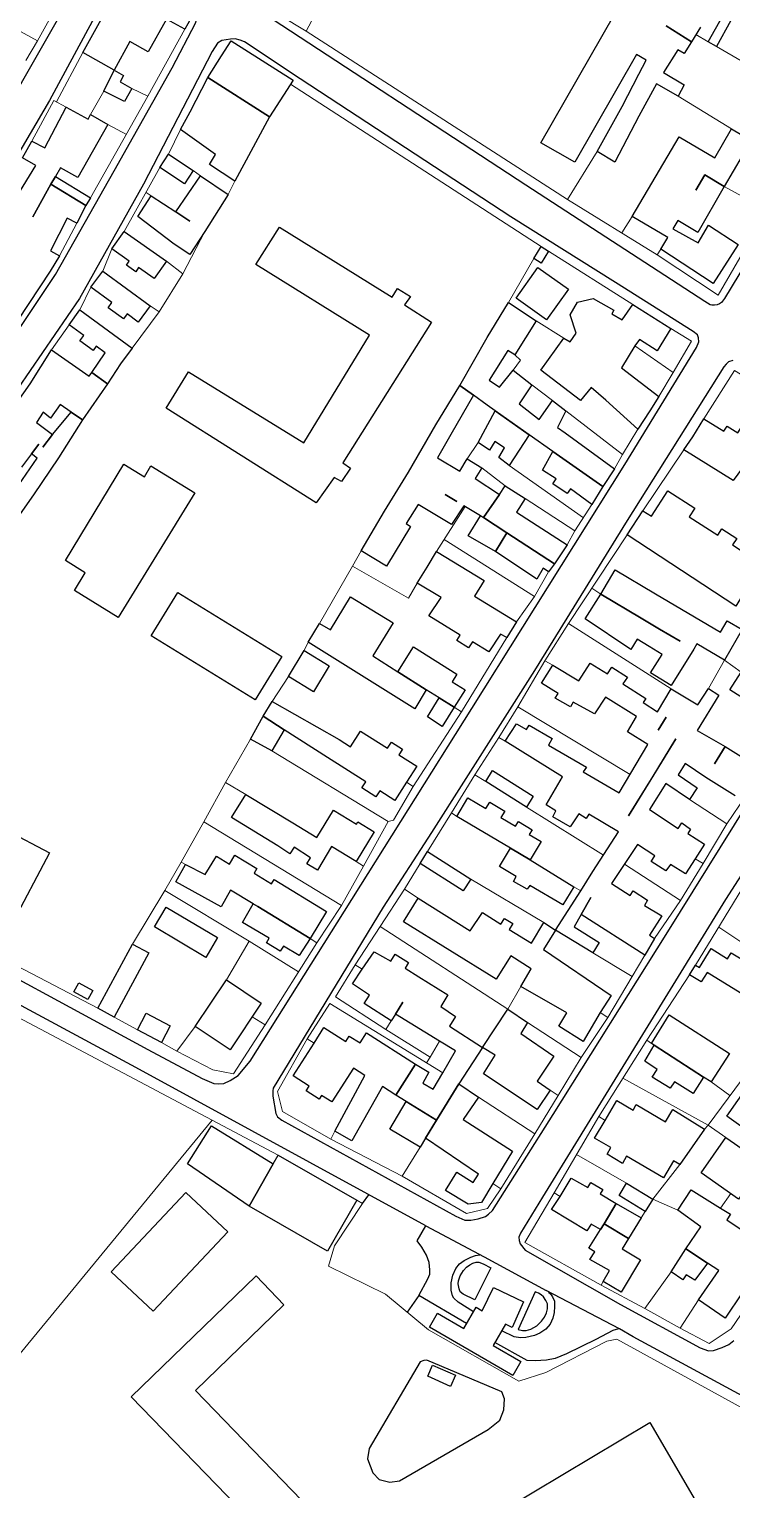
# Model space of a CAD drawing. Header units: metres. Extents: x -1319 to 2200, y -1209 to 1268.
# Drawn here: x -383 to -226, y 171 to 497.3 of the extents above; entities that cross this region are included whole.
import ezdxf

# ---------------------------------------------------------------- set-up
doc = ezdxf.new("R2010")
doc.units = ezdxf.units.M
for name, color, linetype, lineweight, true_color in [('CLADIRI_CONTUR', 7, 'Continuous', 25, 0x4b5962), ('PARCELE_CONTUR', 7, 'Continuous', 13, 0xb58c63), ('PAVAJ', 7, 'Continuous', 25, 0xd1d6d2), ('STRAZI', 7, 'Continuous', 25, 0xc4cccb)]:
    doc.layers.add(name, color=color, linetype=linetype, lineweight=lineweight, true_color=true_color)

msp = doc.modelspace()

# ---------------------------------------------------------------- linework, layer by layer
at = {"layer": 'CLADIRI_CONTUR'}
for points in [[(-233.02, 497.75), (-235.03, 494.45), (-236.63, 491.8), (-236.63, 491.8), (-238.03, 492.66), (-241.22, 487.59), (-236.64, 484.84), (-237.96, 482.31), (-242.83, 485.04), (-246.75, 477.84), (-252.13, 467.57), (-256.06, 469.92), (-250.46, 480), (-246.73, 487.24), (-245.1, 490.33), (-247.3, 491.59), (-261.08, 467.54), (-268.67, 471.89), (-246.59, 510.41)], [(-388.59, 455.28), (-381.49, 466.8), (-384.48, 468.52), (-382.36, 472.29), (-379.48, 470.75), (-374.69, 479.82), (-369.82, 477.2), (-369.26, 478.19), (-365.4, 476.01), (-372.11, 464.12), (-375.96, 466.3), (-377.12, 464.34), (-377.12, 464.34), (-377.12, 464.34), (-378.16, 462.62), (-382.14, 455.33), (-378.16, 462.62), (-370.3, 457.85), (-372.31, 453.96), (-374.45, 455.06), (-378.2, 447.78), (-376.19, 446.61), (-378.31, 443.24), (-385.53, 432.24)], [(-388.38, 409.98), (-382.76, 418.05), (-377.95, 425.67), (-369.55, 419.73), (-368.98, 420.58), (-365.46, 418.05), (-371.06, 409.99), (-376.39, 401.52), (-376.39, 401.52), (-382.02, 393.28), (-387.59, 385.31)], [(-385.31, 395.47), (-381.2, 401.41), (-382.42, 402.4), (-384.69, 399.44)], [(-225.25, 326.04), (-231.79, 330.1), (-236.39, 333.24), (-237.97, 330.68), (-233.75, 327.8), (-235.45, 325.22), (-240.75, 328.74), (-244.35, 322.97), (-237.98, 318.75), (-237.14, 319.96), (-235.2, 318.57), (-235.85, 317.59), (-232.1, 315.2), (-234.16, 311.95), (-234.16, 311.95), (-236.33, 308.6), (-239.67, 310.69), (-240.7, 309.27), (-243.97, 311.33), (-243.19, 312.58), (-247.04, 315.15), (-252.87, 306.42), (-248.73, 303.72), (-248.03, 304.83), (-244.8, 302.74), (-245.51, 301.5), (-241.65, 299.22), (-244.38, 294.92), (-243.23, 294.17), (-245.44, 290.45), (-259.62, 299.51), (-257.45, 303.34), (-259.62, 299.51), (-261.21, 296.72), (-255.63, 293.27), (-257.03, 290.97), (-265.35, 296.01), (-259.74, 304.78), (-257.01, 309.12), (-251.32, 317.96), (-257.92, 321.93), (-258.53, 320.93), (-260.15, 321.98), (-262.14, 319.11), (-265.99, 321.36), (-265.27, 322.69), (-267.44, 323.99), (-263.85, 330.26), (-276.64, 338.25), (-274.13, 342.12), (-271.86, 340.84), (-271.28, 341.83), (-266.14, 338.86), (-266.14, 338.86), (-266.95, 337.31), (-258.47, 332.43), (-259.2, 331.36), (-259.2, 331.36), (-251.14, 326.7), (-244.74, 337.45), (-249.33, 340.34), (-247.29, 343.73), (-254.24, 348.03), (-256.7, 344.35), (-261.41, 346.92), (-262.05, 345.88), (-265.44, 347.84), (-264.8, 348.85), (-268.48, 351.16), (-265.96, 355.17), (-260.13, 351.73), (-257.61, 355.68), (-253.79, 353.25), (-252.82, 354.77), (-249.32, 352.54), (-250.3, 351.01), (-245.2, 347.75), (-245.77, 346.86), (-242.59, 344.8), (-239.57, 349.9), (-233.58, 346.36), (-231.22, 350.01), (-228.92, 348.52), (-233.72, 340.63), (-227.48, 337.04), (-229.86, 333.2), (-227.48, 337.04), (-220.94, 332.97)]]:
    msp.add_lwpolyline(points, dxfattribs=at)
for points in [[(-362.8, 506.9), (-360.38, 507.54), (-355.02, 504.64), (-354.37, 505.66), (-347.75, 502.01), (-346.84, 499.62), (-348.2, 497.24), (-352.29, 499.47), (-356.42, 492.24), (-360.49, 494.51), (-363.96, 488.13), (-371, 492.05), (-362.8, 506.9)], [(-228.03, 500.26), (-226.18, 499.23), (-229.44, 493.39), (-231.28, 494.42), (-228.03, 500.26)], [(-240.69, 498.05), (-240.69, 498.05), (-240.69, 498.05), (-235.03, 494.45), (-240.69, 498.05)], [(-343.07, 486.45), (-339.98, 491.3), (-337.85, 494.66), (-324.02, 485.88), (-326.16, 482.51), (-329.25, 477.66), (-343.07, 486.45)], [(-362.67, 485.5), (-360.02, 484.02), (-361.65, 481.1), (-366.27, 483.45), (-363.96, 488.13), (-361.87, 486.9), (-362.67, 485.5)], [(-333.47, 469.94), (-337.05, 463.29), (-342.65, 467.04), (-341.35, 469.24), (-349.2, 474.88), (-347.03, 478.8), (-343.07, 486.45), (-329.25, 477.66), (-333.47, 469.94), (-333.47, 469.94)], [(-226.03, 475.02), (-221.67, 472.38), (-227.73, 462.12), (-233.59, 451.84), (-238.02, 454.55), (-238.02, 454.55), (-239.13, 452.67), (-233.5, 449.58), (-231.16, 453.47), (-224.57, 449.19), (-230.18, 440.48), (-241.84, 448.13), (-240.27, 450.76), (-248.22, 455.44), (-237.73, 473.25), (-229.78, 468.56), (-226.03, 475.02)], [(-348.27, 462.73), (-353.76, 466.36), (-351.81, 469.32), (-346.32, 465.68), (-348.27, 462.73)], [(-377.12, 464.34), (-369.26, 459.57), (-370.3, 457.85), (-378.16, 462.62), (-377.12, 464.34)], [(-350.19, 456.47), (-344.69, 464.54), (-338.51, 460.34), (-343.72, 452.06), (-347.11, 446.93), (-350.56, 449.28), (-358.7, 455.45), (-355.75, 460.04), (-350.19, 456.47), (-347.1, 454.37), (-350.19, 456.47)], [(-232.05, 464.7), (-234.04, 461.31), (-232.05, 464.7), (-227.73, 462.12), (-232.05, 464.7)], [(-355.02, 441.54), (-358.53, 444), (-359.17, 443.08), (-361.26, 444.54), (-360.61, 445.47), (-364.48, 448.17), (-361.77, 452.05), (-352.3, 445.42), (-355.02, 441.54)], [(-312.89, 400.38), (-311.18, 399.2), (-313.21, 396.21), (-314.82, 397.15), (-318.82, 391.49), (-352.33, 412.62), (-347.41, 420.76), (-321.58, 404.85), (-306.92, 428.9), (-332.37, 444.69), (-327.07, 453.03), (-301.87, 437.4), (-300.66, 439.35), (-297.81, 437.57), (-299.12, 435.66), (-293.06, 431.8), (-312.89, 400.38)], [(-266.93, 447.68), (-268.58, 445.03), (-270.22, 446.06), (-268.58, 448.71), (-266.93, 447.68)], [(-262.48, 439.18), (-267.37, 432.31), (-274.2, 437.18), (-269.32, 444.05), (-262.48, 439.18)], [(-361.09, 433.65), (-361.89, 432.54), (-365.34, 435.05), (-364.5, 436.2), (-369.17, 439.61), (-366.54, 443.22), (-355.94, 435.49), (-358.6, 431.84), (-361.09, 433.65)], [(-365.46, 418.05), (-368.98, 420.58), (-366.01, 424.97), (-367.98, 426.44), (-368.69, 425.47), (-371.67, 427.65), (-370.79, 428.86), (-374.04, 431.24), (-371.62, 434.55), (-359.99, 426.03), (-362.58, 422.49), (-362.58, 422.49), (-365.46, 418.05)], [(-263.1, 412.03), (-264.92, 408.32), (-263.22, 407.07), (-252.2, 399.04), (-254.81, 395.08), (-265.94, 402.94), (-271.28, 406.66), (-278.83, 412.04), (-280.64, 413.32), (-280.64, 413.32), (-283.71, 415.5), (-286.77, 417.68), (-280.62, 428.4), (-275.91, 436.19), (-269.67, 432.15), (-274.48, 424.5), (-276.06, 425.48), (-280.17, 418.84), (-277.87, 417.3), (-274.85, 421.1), (-270.64, 417.83), (-273.48, 413.59), (-269.01, 410.11), (-266.02, 414.34), (-263.1, 412.03)], [(-242.29, 415.24), (-244.3, 412.02), (-246.99, 407.89), (-254.11, 414.4), (-257.44, 417.26), (-259.77, 414.29), (-268.65, 421.11), (-263.5, 428.25), (-262.14, 427.4), (-260.74, 429.34), (-262.1, 433.46), (-260.43, 436.3), (-256.95, 437.09), (-252.33, 434.49), (-252.77, 433.69), (-250.47, 432.33), (-248.1, 435.76), (-239.6, 430.43), (-242.7, 425.42), (-246.58, 427.93), (-247.62, 426.5), (-250.62, 421.64), (-242.29, 415.24)], [(-292.12, 408.86), (-286.77, 417.68), (-283.71, 415.5), (-288.75, 406.73), (-291.75, 401.55), (-286.78, 398.52), (-285.1, 401.26), (-281.82, 399.26), (-283.36, 396.88), (-277.91, 393.36), (-281.47, 388.19), (-282.16, 388.58), (-285.86, 390.82), (-288.62, 386.6), (-296.04, 391.1), (-298.73, 386.82), (-297.75, 386.2), (-303.11, 377.34), (-308.83, 380.72), (-303.6, 389.57), (-298.22, 398.29), (-292.12, 408.86)], [(-224.62, 407.1), (-221.61, 411.92), (-223.13, 412.87), (-220.04, 417.78), (-214.25, 414.35), (-209.78, 411.62), (-216.74, 400.41), (-213.51, 398.41), (-206.51, 410), (-203.48, 408.5), (-212.88, 392.86), (-215.8, 394.62), (-223.63, 399.32), (-225.68, 396.43), (-236.68, 403.3), (-234.7, 406.24), (-232.22, 410.22), (-227.78, 407.45), (-227.06, 408.62), (-224.62, 407.1)], [(-373.56, 411.71), (-376.06, 413.42), (-378.21, 410.41), (-379.85, 411.73), (-381.35, 409.44), (-377.75, 406.75), (-379.89, 403.89), (-377.75, 406.75), (-373.56, 411.71), (-371.06, 409.99), (-373.56, 411.71)], [(-278.07, 401.58), (-276.75, 403.74), (-278.91, 405.18), (-280.12, 403.21), (-282.69, 404.95), (-278.83, 412.04), (-271.28, 406.66), (-275.73, 399.8), (-278.07, 401.58)], [(-380.82, 404.55), (-380.82, 404.55), (-382.42, 402.4), (-380.82, 404.55)], [(-257.23, 391.1), (-262.04, 394.61), (-262.78, 393.56), (-265.98, 395.74), (-265.26, 396.84), (-268.28, 398.8), (-265.94, 402.94), (-254.81, 395.08), (-257.23, 391.1)], [(-355.76, 399.75), (-345.97, 393.73), (-363.09, 365.89), (-372.88, 371.91), (-370.46, 375.85), (-374.87, 378.61), (-361.84, 400.09), (-357.24, 397.3), (-355.76, 399.75)], [(-272.18, 392.42), (-274.07, 389.41), (-262.8, 382.09), (-265.6, 377.85), (-276.28, 384.79), (-281.47, 388.19), (-277.91, 393.36), (-276.63, 395.29), (-272.18, 392.42)], [(-290.04, 393.33), (-290.04, 393.33), (-287.43, 391.76), (-290.04, 393.33)], [(-228.19, 385.63), (-224.89, 383.49), (-225.81, 382.06), (-215.99, 375.71), (-218.41, 371.96), (-221.66, 374.04), (-225.08, 368.35), (-249.36, 384.32), (-245.85, 389.66), (-243.96, 388.5), (-240.3, 394.16), (-234.26, 390.25), (-235.5, 388.34), (-229.11, 384.21), (-228.19, 385.63)], [(-281.47, 388.19), (-276.28, 384.79), (-278.78, 380.56), (-284.87, 384.11), (-282.16, 388.58), (-281.47, 388.19)], [(-266.92, 376.07), (-268.1, 376.85), (-269.54, 374.43), (-278.78, 380.56), (-276.28, 384.79), (-265.6, 377.85), (-266.92, 376.07)], [(-291.94, 380.61), (-281.34, 374.13), (-283.49, 370.61), (-274.13, 364.9), (-276.29, 361.36), (-277.64, 362.15), (-280.25, 358.15), (-283.92, 360.41), (-284.81, 359.06), (-287.45, 360.71), (-286.65, 361.92), (-293.68, 366.24), (-290.95, 370.31), (-296.25, 373.55), (-294.09, 377.09), (-291.94, 380.61)], [(-252.02, 376.47), (-243.01, 371.16), (-234.32, 366.03), (-228.5, 362.6), (-227.01, 365.13), (-223.65, 363.14), (-227.65, 356.34), (-233.81, 359.97), (-234.5, 358.81), (-239.53, 350.68), (-244.13, 353.48), (-241.53, 357.56), (-244.45, 359.38), (-247.14, 361.02), (-248.55, 358.69), (-258.74, 365.55), (-255.23, 371.04), (-252.02, 376.47)], [(-355.73, 361.73), (-349.78, 371.42), (-326.52, 357.14), (-332.47, 347.45), (-355.73, 361.73)], [(-318.14, 364.53), (-315.68, 363.13), (-311.18, 370.47), (-301.68, 364.63), (-306.18, 357.3), (-306.18, 357.3), (-300.61, 353.7), (-294.3, 349.73), (-296.84, 345.45), (-320.62, 360.37), (-318.14, 364.53)], [(-246.22, 365.72), (-242.11, 363.28), (-246.22, 365.72), (-255.23, 371.04), (-246.22, 365.72)], [(-242.11, 363.28), (-237.52, 360.59), (-242.11, 363.28), (-242.11, 363.28)], [(-297.12, 359.29), (-287.42, 353.23), (-288.5, 351.51), (-285.58, 349.69), (-288, 345.82), (-291.35, 347.89), (-294.3, 349.73), (-300.61, 353.7), (-297.12, 359.29)], [(-319.47, 349.24), (-325.07, 352.65), (-321.53, 358.47), (-315.93, 355.07), (-319.47, 349.24)], [(-223.92, 353.67), (-222.49, 352.76), (-210.86, 345.42), (-213.39, 341.43), (-226.45, 349.68), (-223.92, 353.67)], [(-326.04, 340.77), (-330.7, 343.78), (-328.65, 347.07), (-313.71, 338.63), (-313.71, 338.63), (-311.16, 337), (-308.93, 340.48), (-302.92, 336.64), (-302.05, 338.01), (-299.57, 336.42), (-300.36, 335.19), (-296.39, 332.65), (-298.7, 329.05), (-301.29, 324.98), (-304.64, 327.12), (-305.49, 325.79), (-308.63, 327.79), (-307.78, 329.13), (-316.3, 334.57), (-326.04, 340.77)], [(-293.96, 343.67), (-291.35, 347.89), (-288, 345.82), (-290.69, 341.53), (-293.96, 343.67)], [(-328.73, 336.05), (-333.54, 338.7), (-330.7, 343.78), (-326.04, 340.77), (-328.73, 336.05)], [(-240.62, 343.56), (-240.62, 343.56), (-242.44, 340.68), (-240.62, 343.56)], [(-238.51, 338.74), (-249.05, 321.57), (-243.56, 330.44), (-238.51, 338.74)], [(-378.47, 313.31), (-387.01, 297.07), (-425.49, 317.3), (-416.95, 333.53), (-378.47, 313.31)], [(-270.34, 325.93), (-271.87, 323.5), (-280.96, 329.22), (-279.43, 331.66), (-270.34, 325.93)], [(-318.73, 316.74), (-315.01, 322.84), (-309.84, 319.69), (-309.53, 320.21), (-305.87, 317.98), (-309.91, 311.36), (-315.4, 314.71), (-318.58, 309.45), (-320.97, 310.81), (-320.09, 312.17), (-323.8, 314.52), (-324.76, 313.07), (-327.45, 314.85), (-337.75, 321.21), (-334.57, 326.28), (-324.07, 319.98), (-318.73, 316.74)], [(-287.43, 321.43), (-284.99, 325.56), (-280.92, 323.16), (-280.07, 324.61), (-276.7, 322.62), (-277.57, 321.15), (-274.3, 319.22), (-273.68, 320.28), (-270.6, 318.46), (-271.25, 317.36), (-268.61, 315.8), (-271.01, 311.74), (-275.46, 314.35), (-287.43, 321.43)], [(-284.29, 307.43), (-285.98, 304.77), (-295.64, 310.92), (-293.95, 313.57), (-284.29, 307.43)], [(-275.46, 314.35), (-271.01, 311.74), (-261.28, 305.66), (-263.74, 301.66), (-271.14, 306.02), (-271.71, 305.14), (-274.79, 306.92), (-274.2, 308.02), (-277.89, 310.25), (-275.46, 314.35)], [(-343.62, 308.41), (-341.11, 312.53), (-338.25, 310.79), (-337.04, 312.76), (-332.11, 309.76), (-332.73, 308.73), (-328.83, 306.36), (-328.25, 307.32), (-316.56, 300.2), (-320.23, 294.17), (-331.92, 301.29), (-332.91, 301.89), (-338.01, 304.94), (-340.11, 301.19), (-350.18, 306.78), (-348.04, 310.66), (-343.62, 308.41)], [(-343.49, 289.9), (-355.01, 296.72), (-352.38, 301.15), (-340.87, 294.34), (-343.49, 289.9)], [(-335.34, 297.74), (-332.91, 301.89), (-331.92, 301.29), (-320.23, 294.17), (-322.63, 290.39), (-326.15, 292.47), (-326.89, 291.3), (-329.98, 293.17), (-329.32, 294.21), (-335.34, 297.74)], [(-270.81, 287.38), (-275.38, 290.3), (-278.62, 285.06), (-299.32, 297.89), (-296.07, 303.13), (-284.41, 295.9), (-281.66, 299.98), (-277.62, 297.35), (-276.74, 298.64), (-274.92, 297.48), (-275.7, 296.15), (-270.74, 293.11), (-267.99, 297.69), (-265.35, 296.01), (-268.08, 291.7), (-252.97, 281.43), (-255.42, 277.63), (-259.21, 271.14), (-264.66, 274.57), (-262.82, 277.55), (-273.13, 283.43), (-270.81, 287.38)], [(-359.88, 292.9), (-356.22, 290.92), (-363.95, 276.61), (-367.61, 278.59), (-359.88, 292.9)], [(-298.19, 288.8), (-298.99, 287.54), (-295.9, 285.59), (-289.43, 281.56), (-290.99, 278.96), (-287.71, 276.75), (-289.08, 274.6), (-281.71, 269.83), (-286.95, 261.72), (-291.95, 253.55), (-298.71, 257.74), (-301.03, 259.18), (-296.64, 266.1), (-293.69, 264.33), (-295.05, 261.87), (-292.71, 260.46), (-290.54, 264.13), (-287.71, 269.05), (-291.32, 271.21), (-301.15, 277.26), (-299.48, 279.9), (-301.15, 277.26), (-302.07, 275.79), (-308.16, 279.61), (-306.94, 281.52), (-310.74, 284), (-308.58, 287.27), (-305.86, 291.19), (-302.2, 289.09), (-301.21, 290.67), (-298.19, 288.8)], [(-222.22, 280.8), (-231.48, 286.56), (-232.83, 284.5), (-235.43, 286.06), (-234.07, 288.18), (-233.23, 287.66), (-230.61, 291.88), (-226.96, 289.61), (-226.1, 290.98), (-222.42, 288.7), (-223.18, 287.48), (-218.1, 284.32), (-218.98, 282.9), (-215.66, 280.84), (-217.5, 277.88), (-222.22, 280.8)], [(-368.73, 282.54), (-369.86, 280.51), (-373, 282.25), (-371.88, 284.28), (-368.73, 282.54)], [(-338.1, 269.29), (-345.87, 274.51), (-338.9, 284.89), (-331.13, 279.67), (-338.1, 269.29)], [(-353.41, 270.91), (-358.78, 273.73), (-356.8, 277.49), (-351.44, 274.67), (-353.41, 270.91)], [(-276.02, 278.37), (-271.62, 275.36), (-273.15, 272.91), (-265.78, 267.87), (-269.49, 262.26), (-266.58, 260.27), (-269.45, 255.92), (-281.44, 263.9), (-278.86, 268.06), (-281.71, 269.83), (-276.02, 278.37)], [(-317.67, 259.1), (-318.2, 258.28), (-321.1, 260.12), (-320.43, 261.19), (-323.99, 263.45), (-319.33, 270.79), (-317.13, 274.25), (-312.24, 271.14), (-311.46, 272.37), (-309.02, 270.82), (-307.6, 273.05), (-296.64, 266.1), (-301.03, 259.18), (-304.03, 261.09), (-310.85, 248.93), (-314.71, 251.11), (-307.99, 263.58), (-310.54, 265.22), (-315.36, 257.63), (-317.67, 259.1)], [(-226.53, 268.49), (-230.58, 262.14), (-232.32, 263.21), (-243.36, 270.32), (-243.96, 270.72), (-239.97, 277.12), (-226.53, 268.49)], [(-238.78, 262.16), (-239.77, 260.73), (-243.79, 263.16), (-242.65, 264.91), (-245.45, 266.76), (-243.36, 270.32), (-232.32, 263.21), (-234.61, 259.54), (-238.78, 262.16)], [(-212.4, 258.5), (-218.11, 250.4), (-221.83, 253.02), (-222.9, 251.5), (-227.12, 254.48), (-217.78, 267.72), (-215.91, 270.36), (-212.73, 268.11), (-210.95, 270.63), (-208.54, 268.93), (-209.37, 267.76), (-206.53, 265.76), (-205.75, 266.85), (-203.15, 265.02), (-203.92, 263.92), (-200.82, 261.73), (-200.06, 262.8), (-197.62, 261.07), (-198.37, 260), (-194.52, 257.28), (-197.34, 253.28), (-207.78, 260.65), (-210.33, 257.04), (-212.4, 258.5)], [(-286.02, 253.74), (-274.95, 246.64), (-279.38, 239.39), (-279.38, 239.39), (-281.92, 235.17), (-284.87, 234.84), (-289.98, 237.83), (-287.39, 241.98), (-283.79, 239.67), (-282.58, 241.52), (-294.42, 249.56), (-291.95, 253.55), (-286.95, 261.72), (-282.62, 258.71), (-286.02, 253.74)], [(-291.95, 253.55), (-294.42, 249.56), (-295.65, 247.53), (-302.37, 251.54), (-298.71, 257.74), (-291.95, 253.55)], [(-247.32, 257.06), (-240.78, 253.21), (-239.19, 255.92), (-232.1, 251.57), (-237.6, 243.66), (-239.01, 244.49), (-241.24, 240.7), (-249.48, 245.54), (-250.43, 243.92), (-253.87, 245.94), (-252.99, 247.43), (-256.63, 249.58), (-254.32, 253.5), (-251.69, 257.97), (-248.05, 255.82), (-247.32, 257.06)], [(-342.21, 252.33), (-328.43, 243.79), (-333.86, 234.34), (-347.57, 243.79), (-342.21, 252.33)], [(-227.34, 249.72), (-219.02, 243.93), (-215.69, 249.03), (-208.62, 244.3), (-209.5, 242.99), (-205.79, 240.65), (-208.24, 236.82), (-216.04, 241.87), (-218.8, 237.89), (-221.7, 239.91), (-224.46, 235.93), (-232.86, 241.78), (-227.34, 249.72)], [(-328.43, 243.79), (-327.31, 245.75), (-309.8, 235.7), (-316.35, 224.29), (-333.86, 234.34), (-328.43, 243.79)], [(-254.81, 238.1), (-255.42, 237.08), (-251.81, 234.96), (-254.49, 230.45), (-255.32, 229.16), (-257.39, 230.32), (-258.4, 228.82), (-266.25, 233.6), (-264.36, 236.55), (-261.89, 240.58), (-258.18, 238.52), (-257.47, 239.63), (-254.81, 238.1)], [(-243.64, 235.93), (-245.35, 233.15), (-251.19, 236.74), (-249.48, 239.52), (-243.64, 235.93)], [(-338.62, 228.6), (-355.24, 210.88), (-364.62, 219.68), (-348, 237.39), (-338.62, 228.6)], [(-249.05, 227.16), (-254.49, 230.45), (-251.81, 234.96), (-246.24, 231.72), (-249.05, 227.16)], [(-235.06, 238), (-228.55, 233.89), (-226.3, 232.56), (-227.1, 231.29), (-223.26, 228.72), (-222.75, 229.53), (-219.6, 227.39), (-220.24, 226.48), (-217.43, 224.56), (-219.87, 220.64), (-227.45, 209.34), (-233.41, 213.43), (-228.92, 219.99), (-231.4, 221.62), (-236.23, 224.83), (-232.91, 229.75), (-238.04, 233.49), (-235.06, 238)], [(-253.33, 219.96), (-257.69, 222.45), (-256.61, 224.16), (-257.96, 225.01), (-255.32, 229.16), (-254.49, 230.45), (-249.05, 227.16), (-250.45, 224.81), (-246.39, 222.4), (-250.7, 215.14), (-254.76, 217.56), (-253.33, 219.96)], [(-234.25, 217.8), (-236.19, 219.02), (-236.9, 217.93), (-239.52, 219.67), (-236.23, 224.83), (-231.4, 221.62), (-234.25, 217.8)], [(-345.83, 193.17), (-306.98, 153.06), (-315.09, 145.21), (-360.18, 191.77), (-332.29, 218.79), (-326.05, 212.34), (-345.83, 193.17)], [(-279.31, 203.21), (-273.16, 199.66), (-274.94, 196.57), (-293.54, 207.3), (-291.72, 210.46), (-285.84, 207.07), (-283.13, 211.78), (-281.79, 210.99), (-279.25, 216.22), (-272.51, 212.97), (-275.04, 207.25), (-276.56, 207.99), (-279.31, 203.21)], [(-288.86, 194.1), (-293.94, 196.37), (-292.83, 198.87), (-287.74, 196.6), (-288.86, 194.1)], [(-347.26, 125.15), (-296.16, 155.09), (-244.33, 186.06), (-230.02, 161.52), (-209.9, 175.3), (-204.94, 166.29), (-197.59, 153.66), (-188.64, 158.68), (-184.94, 152.09), (-193.83, 147.21), (-186.75, 135.18), (-165.37, 147.7), (-137.85, 100.63), (-210.47, 58.16), (-238, 105.24), (-290.96, 75.29), (-308.97, 105.53), (-329.84, 94.69), (-347.26, 125.15)]]:
    msp.add_lwpolyline(points, close=True, dxfattribs=at)
at = {"layer": 'PARCELE_CONTUR'}
for points in [[(-398.51, 504.28), (-381.15, 494.65), (-371.25, 512.46), (-372.82, 516.76), (-387.26, 525.05)], [(-308.98, 519.62), (-321.09, 496.79), (-262.67, 459.26)], [(-330.7, 508.13), (-333.11, 504.1), (-321.09, 496.79)], [(-348.2, 497.24), (-356.46, 482.27), (-360.02, 484.02)], [(-231.28, 494.42), (-234.04, 496.08)], [(-381.15, 494.65), (-383.7, 490.29)], [(-229.44, 493.39), (-204.93, 479.15), (-199.89, 488.09)], [(-371, 492.05), (-376.89, 481.05)], [(-366.27, 483.45), (-369.26, 478.19)], [(-268.58, 448.71), (-324.58, 484.99)], [(-374.69, 479.82), (-377.44, 481.35), (-382.36, 472.29)], [(-369.26, 459.57), (-356.46, 482.27)], [(-237.96, 482.31), (-226.03, 475.02)], [(-365.4, 476.01), (-361.25, 473.77)], [(-349.2, 474.88), (-351.81, 469.32)], [(-256.06, 469.92), (-262.67, 459.26), (-242.66, 446.85)], [(-211.84, 466.71), (-218.03, 456.82), (-227.73, 462.12)], [(-353.76, 466.36), (-361.77, 452.05)], [(-346.32, 465.68), (-344.69, 464.54)], [(-337.05, 463.29), (-338.51, 460.34)], [(-355.75, 460.04), (-356.87, 460.81)], [(-241.84, 448.13), (-242.66, 446.85), (-229.02, 437.84), (-218.03, 456.82)], [(-372.31, 453.96), (-376.19, 446.61)], [(-248.22, 455.44), (-250.59, 451.77)], [(-352.3, 445.42), (-348.65, 442.65), (-343.72, 452.06)], [(-364.48, 448.17), (-366.54, 443.22)], [(-248.1, 435.76), (-266.93, 447.68)], [(-270.22, 446.06), (-275.91, 436.19)], [(-348.65, 442.65), (-353.9, 434.1), (-355.94, 435.49)], [(-369.17, 439.61), (-371.62, 434.55)], [(-359.99, 426.03), (-353.9, 434.1)], [(-374.04, 431.24), (-377.95, 425.67)], [(-269.67, 432.15), (-263.5, 428.25)], [(-239.6, 430.43), (-235.01, 427.6), (-239.06, 420.61)], [(-274.48, 424.5), (-273.23, 423.37), (-274.85, 421.1)], [(-247.62, 426.5), (-239.06, 420.61), (-242.29, 415.24)], [(-220.04, 417.78), (-225.42, 421), (-232.22, 410.22)], [(-270.64, 417.83), (-266.02, 414.34)], [(-263.1, 412.03), (-250.42, 402.26), (-252.2, 399.04)], [(-246.99, 407.89), (-250.42, 402.26)], [(-282.69, 404.95), (-285.1, 401.26)], [(-236.68, 403.3), (-245.85, 389.66)], [(-281.82, 399.26), (-276.63, 395.29)], [(-275.73, 399.8), (-259.16, 388.15)], [(-272.18, 392.42), (-261.09, 385.2), (-262.8, 382.09)], [(-285.53, 390.62), (-291.94, 380.61)], [(-261.09, 385.2), (-257.23, 391.1)], [(-290.23, 383.28), (-270.1, 370.57), (-266.92, 376.07)], [(-249.36, 384.32), (-262.5, 364.52)], [(-296.25, 373.55), (-298.22, 370.15), (-310.71, 377.33), (-308.83, 380.72)], [(-310.71, 377.33), (-318.14, 364.53)], [(-255.23, 371.04), (-257.27, 372.4)], [(-270.1, 370.57), (-274.13, 364.9)], [(-239.57, 349.9), (-262.5, 364.52), (-267.73, 356.19)], [(-320.62, 360.37), (-321.53, 358.47)], [(-276.29, 361.36), (-286.35, 344.76)], [(-265.96, 355.17), (-267.73, 356.19), (-273.81, 345.88)], [(-231.22, 350.01), (-227.65, 356.34)], [(-227.65, 356.34), (-223.92, 353.67)], [(-325.07, 352.65), (-328.65, 347.07)], [(-278.05, 339.05), (-273.81, 345.88), (-248.69, 330.82)], [(-288, 345.82), (-286.35, 344.76), (-297.16, 328.11)], [(-333.54, 338.7), (-339.1, 328.99)], [(-328.73, 336.05), (-302.73, 320.3), (-308.25, 310.32)], [(-276.64, 338.25), (-278.05, 339.05), (-283.37, 330.69)], [(-280.96, 329.22), (-283.37, 330.69), (-288.64, 322.21)], [(-334.57, 326.28), (-339.1, 328.99), (-343.95, 320.24)], [(-298.7, 329.05), (-297.16, 328.11), (-301.55, 320.59), (-302.73, 320.3)], [(-235.45, 325.22), (-227.08, 319.74), (-221.46, 328.1)], [(-271.87, 323.5), (-254.64, 312.8)], [(-318.68, 293.2), (-313.17, 301.53), (-343.95, 320.24), (-349.03, 311.2)], [(-287.43, 321.43), (-288.64, 322.21), (-293.95, 313.57)], [(-234.16, 311.95), (-232.37, 310.9), (-227.08, 319.74)], [(-436.55, 314.57), (-367.61, 278.59)], [(-352.69, 304.86), (-349.03, 311.2), (-348.04, 310.66)], [(-309.91, 311.36), (-308.25, 310.32), (-313.17, 301.53)], [(-299.14, 305.14), (-295.64, 310.92)], [(-249.96, 310.79), (-237.46, 302.61), (-232.37, 310.9)], [(-267.99, 297.69), (-284.29, 307.43)], [(-333.86, 293.52), (-352.69, 304.86), (-359.88, 292.9)], [(-296.07, 303.13), (-299.14, 305.14), (-304.53, 296.82)], [(-261.28, 305.66), (-259.74, 304.78)], [(-223.76, 305.2), (-234.07, 288.18)], [(-243.23, 294.17), (-237.46, 302.61)], [(-320.23, 294.17), (-318.68, 293.2), (-330.25, 274.87), (-333.14, 276.67)], [(-310.14, 288.28), (-304.53, 296.82), (-276.02, 278.37)], [(-228.92, 296.69), (-208.31, 282.99)], [(-412.7, 290.97), (-327.31, 245.75)], [(-338.9, 284.89), (-333.86, 293.52), (-322.78, 286.71)], [(-257.03, 290.97), (-248.23, 285.66), (-245.44, 290.45)], [(-302.07, 275.79), (-303.27, 273.81), (-314.53, 281.1), (-310.14, 288.28), (-308.58, 287.27)], [(-255.42, 277.63), (-253.69, 276.49), (-248.23, 285.66)], [(-243.96, 270.72), (-245.01, 271.46), (-235.43, 286.06)], [(-273.13, 283.43), (-276.02, 278.37)], [(-290.54, 264.13), (-315.83, 279.62), (-320.87, 271.71)], [(-363.95, 276.61), (-358.78, 273.73)], [(-330.25, 274.87), (-337.35, 263.91), (-341.97, 264.79), (-349.99, 268.99), (-345.87, 274.51)], [(-271.62, 275.36), (-259.62, 267.54), (-253.69, 276.49)], [(-353.41, 270.91), (-349.99, 268.99)], [(-319.33, 270.79), (-320.87, 271.71), (-327.47, 259.99), (-326.41, 255.52), (-315.56, 249.3)], [(-303.27, 273.81), (-293.41, 267.63), (-291.32, 271.21)], [(-245.01, 271.46), (-255.71, 254.39)], [(-216.34, 272.58), (-231.3, 252.49)], [(-293.41, 267.63), (-294.17, 266.35)], [(-266.58, 260.27), (-264.81, 259.06), (-259.62, 267.54)], [(-231.3, 252.49), (-250.36, 262.93)], [(-230.58, 262.14), (-226.41, 259.05)], [(-282.62, 258.71), (-270.01, 250.52), (-264.81, 259.06)], [(-386.05, 200.21), (-342.06, 253.56)], [(-254.32, 253.5), (-255.71, 254.39), (-265.67, 237.36), (-264.36, 236.55)], [(-232.1, 251.57), (-231.3, 252.49), (-227.34, 249.72)], [(-314.71, 251.11), (-315.56, 249.3), (-299.65, 241.09)], [(-279.38, 239.39), (-277.57, 238.22), (-270.01, 250.52)], [(-295.65, 247.53), (-299.65, 241.09), (-285.24, 232.72), (-280.55, 233.83), (-277.57, 238.22)], [(-249.48, 239.52), (-260.69, 245.88)], [(-237.6, 243.66), (-243.64, 235.93)], [(-309.8, 235.7), (-308.47, 234.97), (-314.73, 225.51), (-316.12, 220.98), (-303.39, 214.67), (-293.72, 206.77), (-273.6, 195.26), (-267.55, 197.2), (-253.93, 204.17), (-251.71, 204.63), (-221.46, 188.08), (-195.28, 174.25)], [(-265.67, 237.36), (-272.23, 226.25), (-255.15, 216.75), (-254.76, 217.56)], [(-238.04, 233.49), (-243.64, 235.93)], [(-228.55, 233.89), (-226.24, 237.17)], [(-246.24, 231.72), (-245.35, 233.15)], [(-255.15, 216.75), (-245.39, 211.47), (-239.52, 219.67)], [(-219.87, 220.64), (-217.82, 219.15), (-226.1, 206.93), (-231.07, 203.72), (-237.52, 207.12)], [(-245.39, 211.47), (-237.52, 207.12), (-233.41, 213.43)]]:
    msp.add_lwpolyline(points, dxfattribs=at)
at = {"layer": 'PAVAJ'}
for points in [[(-308.47, 234.97), (-307.08, 236.92)], [(-285.24, 208.12), (-295.93, 214.42), (-293.91, 218.11), (-293.49, 219.16), (-293.49, 220.13), (-293.62, 221.77), (-294.21, 223.41), (-295.21, 225.17), (-296.26, 226.64), (-294.35, 229.98)], [(-283.73, 210.74), (-287.11, 212.88), (-288.13, 213.83), (-288.41, 214.31), (-288.66, 215.57), (-288.72, 217.27), (-288.32, 218.93), (-287.63, 220.47), (-286.85, 221.45), (-285.76, 222.25), (-284.31, 222.99), (-283.28, 223.32), (-282.25, 223.51)], [(-279.85, 220.55), (-283.38, 213.41), (-286.02, 214.69), (-286.65, 215.26), (-286.93, 215.93), (-287.12, 217), (-287.07, 217.69), (-286.7, 218.83), (-285.96, 219.96), (-285.25, 220.76), (-284.53, 221.24), (-283.82, 221.64), (-283.08, 221.87), (-282.49, 221.87), (-281.54, 221.47), (-279.85, 220.55)], [(-295.93, 214.42), (-298.55, 210.72)], [(-266.97, 215.17), (-266.52, 214.79), (-266.06, 214.14), (-265.61, 213.11), (-265.57, 211.98), (-265.66, 210.59), (-265.95, 209.33), (-266.58, 208.03), (-267.51, 206.9), (-268.89, 205.97), (-270.07, 205.45), (-271.98, 205), (-273.18, 204.98), (-274.58, 205.15), (-277.4, 206.53)], [(-269.96, 215.24), (-273.74, 206.83), (-272.78, 206.56), (-271.94, 206.58), (-270.91, 206.87), (-269.52, 207.65), (-268.51, 208.64), (-267.84, 209.58), (-267.42, 210.57), (-267.17, 211.43), (-267.14, 211.92), (-267.2, 212.51), (-267.55, 213.3), (-268.09, 214.1), (-268.57, 214.58), (-269.17, 214.94), (-269.96, 215.24)], [(-251.1, 206.94), (-251.85, 206.83), (-252.57, 206.56), (-256.35, 204.56), (-262.93, 201.35), (-265.49, 200.3), (-267.38, 199.96), (-269.94, 199.84), (-271.71, 199.88), (-278.91, 203.91)], [(-295.61, 199.62), (-307.04, 180.21), (-307.38, 177.94), (-306.2, 174.83), (-304.77, 173.32), (-302.42, 172.73), (-300.24, 172.98), (-280.4, 184.49), (-277.8, 186.59), (-276.96, 188.86), (-276.79, 191.3), (-277.38, 192.89), (-294.14, 199.95), (-294.82, 199.91), (-295.61, 199.62)]]:
    msp.add_lwpolyline(points, dxfattribs=at)
at = {"layer": 'STRAZI'}
for points in [[(-420.06, 423.32), (-382.62, 488.95), (-369.43, 512.1), (-369.43, 512.69), (-369.66, 513.55), (-371.42, 517.59), (-371.8, 518.03), (-372.5, 518.57), (-385.69, 526.93)], [(-401.39, 406.14), (-377.06, 442.44), (-364, 465.59), (-351.06, 488.66), (-345.72, 498.78), (-345.51, 500), (-345.66, 500.91), (-346.02, 501.7), (-346.83, 502.46), (-360.78, 510.42), (-361.67, 510.59), (-362.25, 510.51), (-362.84, 510.21), (-378.47, 481.35), (-411.58, 424.88)], [(-213.11, 461.06), (-227.62, 437.12), (-228.04, 436.52), (-228.32, 436.22), (-228.74, 435.91), (-229.29, 435.67), (-229.85, 435.6), (-230.48, 435.6), (-230.86, 435.71), (-231.98, 436.41), (-271.98, 462.42), (-332.56, 502.04)], [(-406.24, 296.31), (-356.5, 269.34), (-344.31, 262.87), (-341.75, 261.78), (-340.7, 261.65), (-339.48, 261.78), (-338.05, 262.45), (-336.29, 263.54), (-333.6, 266.78), (-312.51, 300.26), (-284.11, 345.56), (-249.91, 400.01), (-233.86, 426.14), (-233.37, 427.42), (-233.42, 428.35), (-233.69, 429.02), (-234.63, 429.77), (-252.01, 440.68), (-275.37, 455.34), (-322.42, 486.18), (-334.86, 494.46), (-335.87, 494.83), (-336.92, 495.11), (-337.99, 495.07), (-339.91, 494.76), (-340.88, 494.11), (-342.1, 492.28), (-357.41, 462.68), (-371.75, 437.13), (-385.54, 417.01)], [(-225.77, 423.26), (-226.69, 422.95), (-227.28, 422.44), (-227.76, 421.85), (-249.34, 387.49), (-270.05, 354), (-293.12, 317.83), (-303.9, 301.15)], [(-303.9, 301.15), (-328.47, 260.69), (-328.56, 260.1), (-328.56, 258.92), (-327.84, 255.06), (-327.47, 254.3), (-326.5, 253.54), (-287.64, 232.16), (-285.62, 231.23), (-284.32, 231.23), (-282.68, 231.53), (-281.04, 232.07), (-280.33, 232.58), (-279.44, 233.38), (-265.91, 254.8), (-240.66, 295.05), (-219.36, 329.21)], [(-210.41, 329.19), (-227.37, 302.89)], [(-227.37, 302.89), (-268.25, 236.38), (-273.2, 228.31), (-273.54, 227.43), (-273.5, 226.72), (-273.25, 225.92), (-272.15, 224.5), (-250.89, 212.39), (-233.08, 202.68), (-231.23, 202.01), (-230.05, 202.14), (-228.16, 202.77), (-226.65, 203.44), (-225.52, 204.32)], [(-294.35, 229.98), (-359.12, 265.3), (-415.12, 295.46)], [(-294.35, 229.98), (-281.35, 223.03)], [(-281.35, 223.03), (-267.43, 215.55)], [(-251.1, 206.94), (-267.43, 215.55)], [(-407.14, 100.47), (-320.93, 58.46), (-244.46, 21.23), (-186.82, -7), (-185.47, -7.67), (-184.34, -7.93), (-182.49, -8.05), (-181.1, -7.76), (-141.36, 13.84), (-72.7, 53.58), (-58.5, 61.69), (-57.58, 62.53), (-57.37, 63.46), (-57.37, 64.59), (-57.75, 65.85), (-76.86, 97.7), (-87.24, 114.29), (-89.89, 117.15), (-93.79, 120.22), (-100.14, 124.59), (-108.12, 129.46), (-187.45, 172.44), (-248.03, 205.21), (-251.1, 206.94)]]:
    msp.add_lwpolyline(points, dxfattribs=at)

doc.saveas('drawing.dxf')
